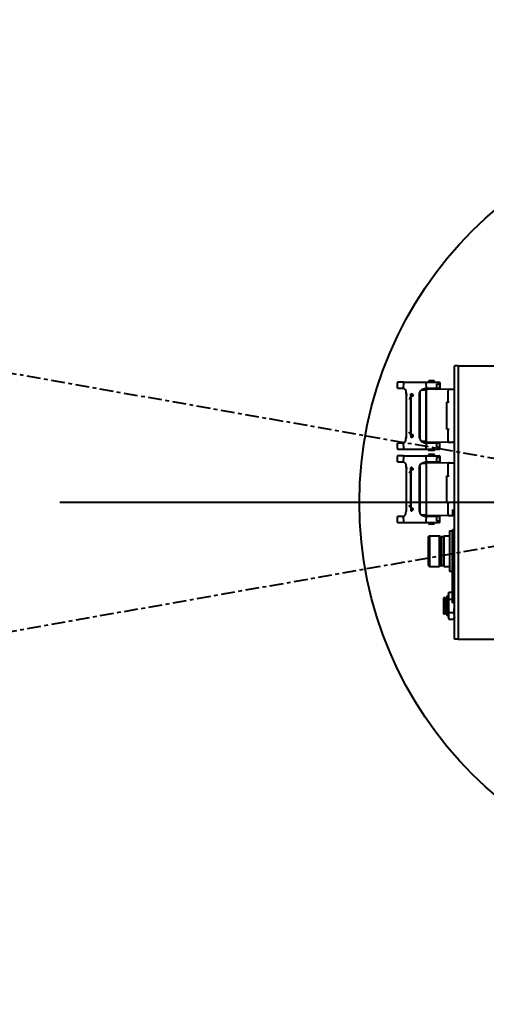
# Model space of a CAD drawing. Header units: millimetres. Extents: x 7426 to 8740, y 124 to 421.
# Drawn here: x 8473.7 to 8486.5, y 188.57 to 215.54 of the extents above; entities that cross this region are included whole.
import ezdxf

# ---------------------------------------------------------------- set-up
doc = ezdxf.new("R2010")
doc.units = ezdxf.units.MM
doc.linetypes.add('CENTER', pattern=[0.6, 0.375, -0.075, 0.075, -0.075])
for name, color, linetype in [('中心线', 7, 'Continuous'), ('外形图', 7, 'Continuous'), ('尺寸标注', 7, 'Continuous'), ('运动范围', 7, 'Continuous')]:
    doc.layers.add(name, color=color, linetype=linetype)
doc.styles.add('微软雅黑', font='msyh.ttc')
doc.dimstyles.new('尺寸标注_1_30比例', dxfattribs={"dimtxt": 2.1, "dimasz": 1.7, "dimexe": 0.5, "dimexo": 0.4, "dimgap": 0.5, "dimtad": 1, "dimdec": 1, "dimlfac": 30, "dimdsep": 46, "dimtxsty": '微软雅黑', "dimcen": 0.09, "dimadec": 0, "dimazin": 0, "dimtp": 0.01, "dimtm": 0.01, "dimtfac": 1, "dimtdec": 1, "dimtofl": 0, "dimtmove": 0, "dimatfit": 3, "dimfxl": 1, "dimtolj": 1, "dimarcsym": 0})

# ---------------------------------------------------------------- blocks, each defined once
blk = doc.blocks.new('*D1032')
at = {"layer": 'Defpoints', "color": 0}
for p in [(8479.189, 235.78), (8424.463, 214.498), (8493.63, 202.302), (8493.63, 202.302), (8552.963, 202.302)]:
    blk.add_point(p, dxfattribs=at)
at = {"layer": '尺寸标注', "color": 0, "lineweight": -2}
blk.add_arc((8493.63, 202.302), 36.459, 2.6718, 167.3282, dxfattribs=at)
at = {"layer": '尺寸标注', "color": 0}
for points in [[(8457.781, 210.356), (8458.336, 210.244), (8457.724, 208.633)], [(8529.766, 203.995), (8530.333, 204.008), (8530.089, 202.302)]]:
    blk.add_solid(points, dxfattribs=at)
at = {"layer": '尺寸标注', "color": 0, "insert": (8501.348, 239.561), "char_height": 2.1, "attachment_point": 5, "rotation": 348.2969, "style": '微软雅黑'}
blk.add_mtext('\\A1;+\\A1;170%%d', dxfattribs=at)
blk = doc.blocks.new('*D1033')
at = {"layer": 'Defpoints', "color": 0}
for p in [(8493.638, 202.295), (8493.638, 202.295), (8563.871, 202.295), (8424.472, 190.099), (8479.192, 168.806)]:
    blk.add_point(p, dxfattribs=at)
at = {"layer": '尺寸标注', "color": 0, "lineweight": -2}
blk.add_arc((8493.638, 202.295), 36.471, 192.6709, 357.3291, dxfattribs=at)
at = {"layer": '尺寸标注', "color": 0}
for points in [[(8530.353, 200.588), (8529.786, 200.602), (8530.109, 202.295)], [(8458.333, 194.35), (8457.777, 194.239), (8457.721, 195.961)]]:
    blk.add_solid(points, dxfattribs=at)
at = {"layer": '尺寸标注', "color": 0, "insert": (8502.511, 168.562), "char_height": 2.1, "attachment_point": 5, "rotation": 14.7379, "style": '微软雅黑'}
blk.add_mtext('\\A1;-\\A1;170%%d', dxfattribs=at)

msp = doc.modelspace()

# ---------------------------------------------------------------- linework, layer by layer
at = {"linetype": 'CENTER'}
for q in [(8424.3915, 214.4854), (8424.3915, 190.0936)]:
    msp.add_line((8493.5579, 202.2895), q, dxfattribs=at)
msp.add_circle((8493.5579, 202.2895), 10.5366)
at = {"layer": '中心线', "linetype": 'CENTER', "ltscale": 50}
msp.add_line((8493.5579, 202.2895), (8422.9181, 202.2895), dxfattribs=at)
at = {"layer": '外形图', "linetype": 'Continuous'}
for p, q in [((8485.6245, 198.5395), (8485.6245, 206.0395)), ((8485.7245, 206.0395), (8485.6245, 206.0395)), ((8485.7245, 206.0395), (8485.7245, 198.5395)), ((8485.7245, 206.0395), (8489.6201, 206.0395)), ((8484.0612, 205.4247), (8484.0612, 205.5728)), ((8484.2409, 205.5895), (8484.0779, 205.5895)), ((8484.225, 205.5728), (8484.2207, 205.4247)), ((8484.225, 205.5728), (8484.2269, 205.5728)), ((8484.2259, 205.5728), (8484.225, 205.5723)), ((8484.2429, 205.5895), (8485.2097, 205.5895)), ((8484.8594, 205.4247), (8484.85, 205.5728)), ((8484.9212, 205.6262), (8484.9145, 205.6195)), ((8484.9145, 205.6195), (8484.9145, 205.5895)), ((8485.0745, 205.6195), (8484.9145, 205.6195)), ((8485.0679, 205.6262), (8484.9212, 205.6262)), ((8485.0745, 205.6195), (8485.0679, 205.6262)), ((8485.0745, 205.5895), (8485.0745, 205.6195)), ((8485.1297, 205.5381), (8485.1297, 205.4247)), ((8485.2239, 205.5381), (8485.1297, 205.5381)), ((8485.2239, 205.4247), (8485.2239, 205.5381)), ((8485.2279, 205.5728), (8485.2279, 205.4247)), ((8484.0612, 205.4247), (8484.2207, 205.4247)), ((8484.3115, 204.0654), (8484.3115, 205.2803)), ((8484.4281, 205.2023), (8484.4215, 205.2018)), ((8484.4215, 205.2014), (8484.4215, 205.202)), ((8484.4215, 205.2018), (8484.4343, 205.201)), ((8484.4343, 205.201), (8484.4215, 205.2)), ((8484.4215, 205.1996), (8484.4215, 205.2005)), ((8484.4215, 205.2), (8484.4343, 205.1992)), ((8484.4343, 205.1992), (8484.4215, 205.1982)), ((8484.4215, 205.1978), (8484.4215, 205.1987)), ((8484.4215, 205.1982), (8484.4343, 205.1974)), ((8484.4343, 205.1974), (8484.4215, 205.1964)), ((8484.4215, 205.196), (8484.4215, 205.1969)), ((8484.4215, 205.1964), (8484.4343, 205.1956)), ((8484.4343, 205.1956), (8484.4215, 205.1946)), ((8484.4215, 205.1942), (8484.4215, 205.1951)), ((8484.4281, 205.2037), (8484.4281, 205.2702)), ((8484.4281, 205.202), (8484.4281, 205.2033)), ((8484.4948, 205.2033), (8484.4281, 205.2033)), ((8484.4343, 204.1443), (8484.4343, 205.2014)), ((8484.6615, 205.2803), (8484.6615, 204.0654)), ((8484.6781, 205.3187), (8484.6781, 204.027)), ((8484.7245, 205.382), (8484.8479, 205.382)), ((8484.8479, 203.9637), (8484.8479, 205.382)), ((8484.8479, 205.347), (8484.8562, 205.347)), ((8485.4479, 205.3962), (8484.8562, 205.3895)), ((8484.8562, 203.9562), (8484.8562, 205.3895)), ((8484.8594, 205.4247), (8485.2279, 205.4247)), ((8484.8631, 205.3896), (8484.8982, 205.4247)), ((8485.0909, 205.4247), (8485.1231, 205.3925)), ((8485.4477, 205.3962), (8485.4478, 205.3962)), ((8485.4479, 205.3962), (8485.5812, 205.3962)), ((8485.4479, 205.0395), (8485.4479, 205.3628)), ((8485.5812, 205.3958), (8485.6245, 205.3958)), ((8484.4215, 205.1946), (8484.4343, 205.1938)), ((8484.4343, 205.1938), (8484.4215, 205.1928)), ((8484.4215, 205.1924), (8484.4215, 205.1933)), ((8484.4215, 205.1928), (8484.4343, 205.192)), ((8484.4343, 205.192), (8484.4215, 205.191)), ((8484.4215, 205.1906), (8484.4215, 205.1915)), ((8484.4215, 205.191), (8484.4343, 205.1902)), ((8484.4343, 205.1902), (8484.4215, 205.1892)), ((8484.4215, 205.1888), (8484.4215, 205.1897)), ((8484.4215, 205.1892), (8484.4343, 205.1884)), ((8484.4343, 205.1884), (8484.4215, 205.1874)), ((8484.4215, 205.187), (8484.4215, 205.1879)), ((8484.4215, 205.1874), (8484.4285, 205.187)), ((8484.4343, 205.1866), (8484.4215, 205.1856)), ((8484.4215, 205.1852), (8484.4215, 205.1861)), ((8484.4215, 205.1856), (8484.4343, 205.1848)), ((8484.4343, 205.1848), (8484.4215, 205.1838)), ((8484.4215, 205.1836), (8484.4215, 205.1843)), ((8484.4215, 205.1838), (8484.4281, 205.1834)), ((8484.4281, 205.1822), (8484.4281, 205.1834)), ((8484.4281, 204.1639), (8484.4281, 205.1818)), ((8485.4145, 204.3062), (8485.4145, 205.0395)), ((8485.4812, 205.0395), (8485.4145, 205.0395)), ((8484.4281, 204.1623), (8484.4215, 204.1619)), ((8484.4215, 204.1614), (8484.4215, 204.1621)), ((8484.4215, 204.1619), (8484.4343, 204.1609)), ((8484.4343, 204.1609), (8484.4215, 204.1601)), ((8484.4215, 204.1596), (8484.4215, 204.1605)), ((8484.4215, 204.1601), (8484.4343, 204.1591)), ((8484.4215, 204.1578), (8484.4215, 204.1587)), ((8484.4285, 204.1587), (8484.4215, 204.1583)), ((8484.4215, 204.1583), (8484.4343, 204.1573)), ((8484.4343, 204.1573), (8484.4215, 204.1565)), ((8484.4215, 204.156), (8484.4215, 204.1569)), ((8484.4215, 204.1565), (8484.4343, 204.1555)), ((8484.4343, 204.1555), (8484.4215, 204.1547)), ((8484.4215, 204.1542), (8484.4215, 204.1551)), ((8484.4215, 204.1547), (8484.4343, 204.1537)), ((8484.4343, 204.1537), (8484.4215, 204.1529)), ((8484.4215, 204.1524), (8484.4215, 204.1533)), ((8484.4215, 204.1529), (8484.4343, 204.1519)), ((8484.4343, 204.1519), (8484.4215, 204.1511)), ((8484.4215, 204.1506), (8484.4215, 204.1515)), ((8484.4215, 204.1511), (8484.4343, 204.1501)), ((8484.4343, 204.1501), (8484.4215, 204.1493)), ((8484.4215, 204.1488), (8484.4215, 204.1497)), ((8484.4215, 204.1493), (8484.4343, 204.1483)), ((8484.4343, 204.1483), (8484.4215, 204.1475)), ((8484.4215, 204.147), (8484.4215, 204.1479)), ((8484.4215, 204.1475), (8484.4343, 204.1465)), ((8484.4343, 204.1465), (8484.4215, 204.1457)), ((8484.4215, 204.1452), (8484.4215, 204.1461)), ((8484.4215, 204.1457), (8484.4343, 204.1447)), ((8484.4343, 204.1447), (8484.4215, 204.1439)), ((8484.4215, 204.1439), (8484.4281, 204.1434)), ((8484.4277, 204.1395), (8484.4286, 204.1377)), ((8484.4281, 204.1623), (8484.4281, 204.1635)), ((8484.4281, 204.1429), (8484.4281, 204.1437)), ((8484.4281, 204.1428), (8484.4281, 204.1424)), ((8485.4145, 204.3062), (8485.4812, 204.3062)), ((8485.4479, 203.9828), (8485.4479, 204.3062)), ((8484.0612, 203.7728), (8484.0612, 203.921)), ((8484.2207, 203.921), (8484.0612, 203.921)), ((8484.2207, 203.921), (8484.225, 203.7729)), ((8484.8479, 203.9637), (8484.7245, 203.9637)), ((8484.8562, 203.9987), (8484.8479, 203.9987)), ((8484.85, 203.7729), (8484.8594, 203.921)), ((8484.8562, 203.9562), (8485.4479, 203.9495)), ((8485.2279, 203.921), (8484.8594, 203.921)), ((8484.8631, 203.9561), (8484.8982, 203.921)), ((8485.0909, 203.921), (8485.1231, 203.9532)), ((8485.1297, 203.921), (8485.1297, 203.8076)), ((8485.2239, 203.8076), (8485.2239, 203.921)), ((8485.2279, 203.7728), (8485.2279, 203.921)), ((8485.4478, 203.9495), (8485.4477, 203.9495)), ((8485.4479, 203.9495), (8485.5812, 203.9495)), ((8485.6245, 203.9498), (8485.5812, 203.9498)), ((8484.0779, 203.7562), (8484.2409, 203.7562)), ((8484.2259, 203.7729), (8484.225, 203.7734)), ((8484.225, 203.7729), (8484.2269, 203.7729)), ((8484.2429, 203.7562), (8485.2109, 203.7562)), ((8484.9145, 203.7262), (8484.9145, 203.7562)), ((8484.9212, 203.7195), (8484.9145, 203.7262)), ((8484.9145, 203.7262), (8485.0745, 203.7262)), ((8484.9212, 203.6095), (8484.9145, 203.6028)), ((8484.9145, 203.6028), (8484.9145, 203.5728)), ((8485.0745, 203.6028), (8484.9145, 203.6028)), ((8485.0679, 203.7195), (8484.9212, 203.7195)), ((8485.0679, 203.6095), (8484.9212, 203.6095)), ((8485.0745, 203.7262), (8485.0679, 203.7195)), ((8485.0745, 203.6028), (8485.0679, 203.6095)), ((8485.0745, 203.7562), (8485.0745, 203.7262)), ((8485.0745, 203.5728), (8485.0745, 203.6028)), ((8485.1297, 203.8076), (8485.2239, 203.8076)), ((8484.0612, 203.4081), (8484.0612, 203.5562)), ((8484.0612, 203.4081), (8484.2207, 203.4081)), ((8484.2409, 203.5728), (8484.0779, 203.5728)), ((8484.225, 203.5562), (8484.2207, 203.4081)), ((8484.2429, 203.5728), (8485.1782, 203.5728)), ((8484.7242, 203.3653), (8484.8479, 203.3653)), ((8484.8479, 203.3653), (8484.8479, 201.947)), ((8484.8479, 203.3303), (8484.8562, 203.3303)), ((8484.8594, 203.4081), (8484.85, 203.5562)), ((8485.4479, 203.3795), (8484.8562, 203.3728)), ((8484.8562, 201.9395), (8484.8562, 203.3728)), ((8484.8594, 203.4081), (8485.2279, 203.4081)), ((8484.8609, 203.3729), (8484.8969, 203.4081)), ((8485.0922, 203.4081), (8485.1251, 203.3759)), ((8485.1297, 203.5214), (8485.1297, 203.4081)), ((8485.2239, 203.5214), (8485.1297, 203.5214)), ((8485.1783, 203.5728), (8485.2097, 203.5728)), ((8485.2239, 203.4081), (8485.2239, 203.5214)), ((8485.2279, 203.5562), (8485.2279, 203.4081)), ((8485.4479, 203.3795), (8485.5812, 203.3795)), ((8485.4479, 203.0228), (8485.4479, 203.3462)), ((8485.5812, 203.3798), (8485.6245, 203.3798)), ((8484.3115, 202.0488), (8484.3115, 203.2636)), ((8484.4281, 203.1856), (8484.4215, 203.1851)), ((8484.4215, 203.1847), (8484.4215, 203.1854)), ((8484.4215, 203.1851), (8484.4343, 203.1843)), ((8484.4343, 203.1843), (8484.4215, 203.1833)), ((8484.4215, 203.1833), (8484.4343, 203.1825)), ((8484.4343, 203.1825), (8484.4215, 203.1815)), ((8484.4215, 203.1815), (8484.4343, 203.1807)), ((8484.4343, 203.1807), (8484.4215, 203.1797)), ((8484.4215, 203.1797), (8484.4343, 203.1789)), ((8484.4343, 203.1789), (8484.4215, 203.1779)), ((8484.4215, 203.1779), (8484.4343, 203.1771)), ((8484.4343, 203.1771), (8484.4215, 203.1762)), ((8484.4215, 203.1762), (8484.4343, 203.1753)), ((8484.4343, 203.1753), (8484.4215, 203.1744)), ((8484.4215, 203.1744), (8484.4343, 203.1735)), ((8484.4343, 203.1735), (8484.4215, 203.1726)), ((8484.4215, 203.1726), (8484.4343, 203.1717)), ((8484.4343, 203.1717), (8484.4215, 203.1708)), ((8484.4215, 203.1708), (8484.4343, 203.1699)), ((8484.4343, 203.1699), (8484.4215, 203.169)), ((8484.4215, 203.169), (8484.4343, 203.1682)), ((8484.4343, 203.1682), (8484.4215, 203.1672)), ((8484.4215, 203.1672), (8484.4281, 203.1668)), ((8484.4281, 203.1886), (8484.4285, 203.1902)), ((8484.4282, 203.1872), (8484.4281, 203.1886)), ((8484.4281, 203.1847), (8484.4281, 203.1867)), ((8484.4948, 203.1867), (8484.4281, 203.1867)), ((8484.4281, 203.1656), (8484.4281, 203.1668)), ((8484.4281, 202.1473), (8484.4281, 203.1651)), ((8484.4343, 202.1276), (8484.4343, 203.1847)), ((8484.6615, 203.2636), (8484.6615, 202.0487)), ((8484.6781, 203.3021), (8484.6781, 202.0103)), ((8485.4145, 202.2895), (8485.4145, 203.0228)), ((8485.4145, 203.0228), (8485.4812, 203.0228)), ((8485.4145, 202.2895), (8485.4812, 202.2895)), ((8485.4479, 201.9662), (8485.4479, 202.2895)), ((8484.4281, 202.1456), (8484.4215, 202.1452)), ((8484.4215, 202.1452), (8484.4343, 202.1442)), ((8484.4343, 202.1442), (8484.4215, 202.1434)), ((8484.4215, 202.1434), (8484.4343, 202.1424)), ((8484.4343, 202.1424), (8484.4215, 202.1416)), ((8484.4215, 202.1416), (8484.4343, 202.1406)), ((8484.4343, 202.1406), (8484.4215, 202.1398)), ((8484.4215, 202.1398), (8484.4343, 202.1388)), ((8484.4343, 202.1388), (8484.4215, 202.138)), ((8484.4215, 202.138), (8484.4343, 202.137)), ((8484.4343, 202.137), (8484.4215, 202.1362)), ((8484.4215, 202.1362), (8484.4343, 202.1352)), ((8484.4343, 202.1352), (8484.4215, 202.1344)), ((8484.4215, 202.1344), (8484.4343, 202.1334)), ((8484.4343, 202.1334), (8484.4215, 202.1326)), ((8484.4215, 202.1326), (8484.4343, 202.1316)), ((8484.4343, 202.1316), (8484.4215, 202.1308)), ((8484.4215, 202.1308), (8484.4343, 202.1299)), ((8484.4343, 202.1299), (8484.4215, 202.129)), ((8484.4215, 202.129), (8484.4343, 202.1281)), ((8484.4343, 202.1281), (8484.4215, 202.1272)), ((8484.4215, 202.1272), (8484.4281, 202.1267)), ((8484.4281, 202.1456), (8484.4281, 202.1468)), ((8484.4281, 202.1257), (8484.4281, 202.1277)), ((8484.4281, 202.1259), (8484.4281, 202.1257)), ((8484.4948, 202.1257), (8484.4281, 202.1257)), ((8484.8562, 201.982), (8484.8479, 201.982)), ((8485.5812, 201.933), (8485.5812, 202.0997)), ((8484.0612, 201.7562), (8484.0612, 201.9043)), ((8484.2207, 201.9043), (8484.0612, 201.9043)), ((8484.0779, 201.7395), (8484.2409, 201.7395)), ((8484.2207, 201.9043), (8484.225, 201.7562)), ((8484.2429, 201.7395), (8485.1782, 201.7395)), ((8484.8479, 201.947), (8484.7242, 201.947)), ((8484.85, 201.7562), (8484.8594, 201.9043)), ((8484.8562, 201.9395), (8485.4479, 201.9328)), ((8485.2279, 201.9043), (8484.8594, 201.9043)), ((8484.8609, 201.9395), (8484.8969, 201.9043)), ((8484.9145, 201.7095), (8484.9145, 201.7395)), ((8484.9145, 201.7095), (8484.9212, 201.7028)), ((8484.9145, 201.7095), (8485.0745, 201.7095)), ((8484.9212, 201.7028), (8485.0679, 201.7028)), ((8485.0679, 201.7028), (8485.0745, 201.7095)), ((8485.0745, 201.7395), (8485.0745, 201.7095)), ((8485.0922, 201.9043), (8485.1251, 201.9365)), ((8485.1297, 201.9043), (8485.1297, 201.791)), ((8485.1297, 201.791), (8485.2239, 201.791)), ((8485.2109, 201.7395), (8485.1783, 201.7395)), ((8485.2239, 201.791), (8485.2239, 201.9043)), ((8485.2279, 201.7562), (8485.2279, 201.9043)), ((8485.4479, 201.9328), (8485.5812, 201.9328)), ((8485.6245, 201.9332), (8485.5812, 201.9332)), ((8485.4912, 201.5112), (8485.4912, 200.4012)), ((8485.4912, 201.5112), (8485.5745, 201.5112)), ((8485.5745, 199.5395), (8485.5745, 201.5395)), ((8485.6245, 201.5395), (8485.5745, 201.5395)), ((8484.9079, 201.3545), (8484.9079, 200.5578)), ((8484.9079, 201.3545), (8484.9245, 201.3545)), ((8484.9245, 201.3628), (8484.9412, 201.3795)), ((8484.9245, 201.3628), (8484.9245, 200.5495)), ((8484.9412, 201.3795), (8484.9412, 200.5328)), ((8484.9412, 201.3795), (8485.2162, 201.3795)), ((8485.2162, 200.5328), (8485.2162, 201.3795)), ((8485.2412, 201.3545), (8485.2162, 201.3795)), ((8485.2412, 201.3545), (8485.2412, 200.5578)), ((8485.2412, 201.3545), (8485.3345, 201.3545)), ((8485.2702, 201.3498), (8485.2702, 200.5626)), ((8485.3345, 201.3795), (8485.3345, 200.5329)), ((8485.3345, 201.3795), (8485.4912, 201.3795)), ((8484.9079, 200.5578), (8484.9245, 200.5578)), ((8484.9245, 200.5495), (8484.9412, 200.5328)), ((8484.9412, 200.5328), (8485.2162, 200.5328)), ((8485.2412, 200.5578), (8485.2162, 200.5328)), ((8485.2412, 200.5578), (8485.3345, 200.5578)), ((8485.3345, 200.5328), (8485.4912, 200.5328)), ((8485.5745, 200.4012), (8485.4912, 200.4012)), ((8485.4579, 199.7728), (8485.471, 199.8218)), ((8485.5745, 199.8218), (8485.471, 199.8218)), ((8485.3229, 199.6728), (8485.3229, 199.2395)), ((8485.3729, 199.6728), (8485.3229, 199.6728)), ((8485.3729, 199.2395), (8485.3729, 199.6728)), ((8485.4029, 199.6053), (8485.3729, 199.6053)), ((8485.4233, 199.7228), (8485.4029, 199.7024)), ((8485.4029, 199.7024), (8485.4029, 199.21)), ((8485.4233, 199.1895), (8485.4233, 199.7228)), ((8485.4579, 199.7228), (8485.4233, 199.7228)), ((8485.4579, 199.7728), (8485.4579, 199.1395)), ((8485.471, 199.639), (8485.5745, 199.639)), ((8485.6245, 199.5395), (8485.5745, 199.5395)), ((8485.3729, 199.307), (8485.4029, 199.307)), ((8485.471, 199.2734), (8485.6114, 199.2734)), ((8485.3229, 199.2395), (8485.3729, 199.2395)), ((8485.4029, 199.21), (8485.4233, 199.1895)), ((8485.4233, 199.1895), (8485.4579, 199.1895)), ((8485.4579, 199.1395), (8485.471, 199.0905)), ((8485.471, 199.0905), (8485.6114, 199.0905)), ((8485.6245, 199.1395), (8485.6114, 199.0905)), ((8485.7245, 198.5395), (8485.6245, 198.5395)), ((8485.7245, 198.5395), (8489.6189, 198.5395))]:
    msp.add_line(p, q, dxfattribs=at)
msp.add_lwpolyline([(8484.4282, 204.1421), (8484.4282, 204.1422), (8484.4281, 204.1424)], dxfattribs=at)
for centre, radius, start, end in [((8484.0779, 205.5728), 0.0167, 90, 180), ((8485.2112, 205.5728), 0.0167, 0, 90.01563), ((8483.6561, 205.1711), 0.6565, 10.24021, 10.75371), ((8483.5188, 205.1467), 0.796, 8.84476, 10.20979), ((8484.4281, 205.2034), 0.0667, 359.93073, 89.9293), ((8485.0413, 205.2172), 0.3779, 169.21292, 170.83485), ((8484.9787, 205.2289), 0.3141, 168.57149, 169.17667), ((8485.4812, 205.3628), 0.0333, 90, 180.00119), ((8483.6561, 204.1747), 0.6566, 349.24752, 349.75977), ((8483.5188, 204.199), 0.796, 349.79022, 351.15525), ((8485.0416, 204.1286), 0.3781, 189.15835, 190.78687), ((8484.9789, 204.1168), 0.3143, 190.82363, 191.41857), ((8485.4812, 203.9828), 0.0333, 179.99881, 270), ((8484.0779, 203.7728), 0.0167, 180, 270), ((8485.2112, 203.7728), 0.0167, 269.98437, 0), ((8484.0779, 203.5562), 0.0167, 89.99982, 180), ((8485.2112, 203.5562), 0.0167, 0, 90.01563), ((8485.4812, 203.3462), 0.0333, 90, 180.00126), ((8483.6473, 203.1528), 0.6655, 10.24247, 10.56481), ((8483.5172, 203.1297), 0.7976, 8.83035, 10.2083), ((8484.4281, 203.1867), 0.0668, 359.93188, 89.9283), ((8485.0507, 203.1988), 0.3874, 169.22246, 171.08224), ((8484.9876, 203.2105), 0.3232, 169.00382, 169.16705), ((8483.6403, 202.1609), 0.6726, 349.57835, 349.75648), ((8483.5143, 202.1831), 0.8005, 349.794, 351.19849), ((8485.05, 202.1134), 0.3867, 188.93375, 190.7783), ((8484.9871, 202.1018), 0.3227, 190.83253, 191.01976), ((8485.4812, 201.9662), 0.0333, 179.99874, 270), ((8484.0779, 201.7562), 0.0167, 180, 270.00018), ((8485.2112, 201.7562), 0.0167, 269.98437, 0), ((8484.3991, 199.4554), 1.2254, 0.03587, 3.92784)]:
    msp.add_arc(centre, radius, start, end, dxfattribs=at)
for points, knots in [([(8484.2409, 205.5895), (8484.2368, 205.5895), (8484.2282, 205.5858), (8484.225, 205.5771), (8484.225, 205.5728)], [0, 0, 0, 0, 0.4923846, 1, 1, 1, 1]), ([(8484.2269, 205.573), (8484.2268, 205.573), (8484.2264, 205.573), (8484.2261, 205.5729), (8484.2259, 205.5728)], [0, 0, 0, 0, 0.4867149, 1, 1, 1, 1]), ([(8484.85, 205.5728), (8484.85, 205.577), (8484.8475, 205.5853), (8484.8396, 205.5895), (8484.8359, 205.5895)], [0, 0, 0, 0, 0.5289824, 1, 1, 1, 1]), ([(8484.2207, 205.4247), (8484.2405, 205.4247), (8484.2709, 205.3946), (8484.2893, 205.3455), (8484.2976, 205.312), (8484.3011, 205.2935)], [0, 0, 0, 0, 0.3673338, 0.650854, 1, 1, 1, 1]), ([(8484.6708, 205.2911), (8484.6753, 205.3137), (8484.6866, 205.3471), (8484.718, 205.3794), (8484.7547, 205.4008), (8484.8019, 205.4173), (8484.841, 205.4247), (8484.8594, 205.4247)], [0, 0, 0, 0, 0.2756552, 0.4029455, 0.5305611, 0.7801336, 1, 1, 1, 1]), ([(8484.406, 205.1597), (8484.4044, 205.1562), (8484.3962, 205.142), (8484.388, 205.1277), (8484.383, 205.1162)], [0, 0, 0, 0, 0.2339537, 1, 1, 1, 1]), ([(8484.4281, 205.1818), (8484.426, 205.1812), (8484.416, 205.1769), (8484.4096, 205.1673), (8484.406, 205.1597)], [0, 0, 0, 0, 0.21154, 1, 1, 1, 1]), ([(8484.406, 204.186), (8484.4044, 204.1895), (8484.3963, 204.2038), (8484.388, 204.218), (8484.383, 204.2295)], [0, 0, 0, 0, 0.2335279, 1, 1, 1, 1]), ([(8484.406, 204.186), (8484.4074, 204.1832), (8484.4123, 204.174), (8484.4209, 204.1656), (8484.4281, 204.1639)], [0, 0, 0, 0, 0.2987799, 1, 1, 1, 1]), ([(8484.4281, 204.142), (8484.428, 204.1417), (8484.4285, 204.1408), (8484.4276, 204.14), (8484.4277, 204.1395)], [0, 0, 0, 0, 0.3612208, 1, 1, 1, 1]), ([(8484.4286, 204.1377), (8484.4288, 204.1363), (8484.4277, 204.133), (8484.4285, 204.1248), (8484.4278, 204.1055), (8484.4282, 204.0881), (8484.4282, 204.0755)], [0, 0, 0, 0, 0.0694242, 0.1594886, 0.3939281, 1, 1, 1, 1]), ([(8484.4282, 204.0755), (8484.4452, 204.0755), (8484.4806, 204.0899), (8484.4948, 204.1253), (8484.4948, 204.1424)], [0, 0, 0, 0, 0.4993196, 1, 1, 1, 1]), ([(8484.433, 204.1424), (8484.4324, 204.1423), (8484.431, 204.1422), (8484.4288, 204.1415), (8484.4283, 204.1424)], [0, 0, 0, 0, 0.3775336, 1, 1, 1, 1]), ([(8484.4948, 204.1424), (8484.4824, 204.1424), (8484.4618, 204.1418), (8484.4412, 204.1431), (8484.433, 204.1424)], [0, 0, 0, 0, 0.6030652, 1, 1, 1, 1]), ([(8484.2207, 203.921), (8484.2405, 203.921), (8484.2709, 203.9511), (8484.2893, 204.0002), (8484.2976, 204.0337), (8484.3011, 204.0522)], [0, 0, 0, 0, 0.3673296, 0.6508523, 1, 1, 1, 1]), ([(8484.6708, 204.0546), (8484.6753, 204.032), (8484.6866, 203.9986), (8484.7179, 203.9663), (8484.7547, 203.9449), (8484.8019, 203.9284), (8484.841, 203.921), (8484.8594, 203.921)], [0, 0, 0, 0, 0.2756714, 0.4029597, 0.5305702, 0.780138, 1, 1, 1, 1]), ([(8484.225, 203.7729), (8484.225, 203.7686), (8484.2282, 203.7599), (8484.2368, 203.7562), (8484.2409, 203.7562)], [0, 0, 0, 0, 0.5076167, 1, 1, 1, 1]), ([(8484.2269, 203.7727), (8484.2268, 203.7727), (8484.2264, 203.7727), (8484.2261, 203.7728), (8484.2259, 203.7729)], [0, 0, 0, 0, 0.4867149, 1, 1, 1, 1]), ([(8484.85, 203.7728), (8484.85, 203.7687), (8484.8475, 203.7604), (8484.8396, 203.7562), (8484.8359, 203.7562)], [0, 0, 0, 0, 0.5289731, 1, 1, 1, 1]), ([(8484.2207, 203.4081), (8484.2407, 203.4081), (8484.2713, 203.3773), (8484.2897, 203.3275), (8484.298, 203.2935), (8484.3015, 203.2748)], [0, 0, 0, 0, 0.3665906, 0.6505439, 1, 1, 1, 1]), ([(8484.2409, 203.5728), (8484.2368, 203.5728), (8484.2282, 203.5691), (8484.225, 203.5604), (8484.225, 203.5562)], [0, 0, 0, 0, 0.4923815, 1, 1, 1, 1]), ([(8484.6703, 203.2722), (8484.6748, 203.295), (8484.6857, 203.3289), (8484.7169, 203.362), (8484.7538, 203.3838), (8484.8015, 203.4005), (8484.8408, 203.4081), (8484.8594, 203.4081)], [0, 0, 0, 0, 0.2763797, 0.4035853, 0.5309786, 0.7803235, 1, 1, 1, 1]), ([(8484.85, 203.5562), (8484.85, 203.5603), (8484.8475, 203.5686), (8484.8396, 203.5728), (8484.8359, 203.5728)], [0, 0, 0, 0, 0.5289772, 1, 1, 1, 1]), ([(8484.406, 203.143), (8484.4044, 203.1395), (8484.3963, 203.1252), (8484.388, 203.111), (8484.383, 203.0995)], [0, 0, 0, 0, 0.2335257, 1, 1, 1, 1]), ([(8484.4281, 203.1651), (8484.426, 203.1646), (8484.416, 203.1603), (8484.4096, 203.1506), (8484.406, 203.143)], [0, 0, 0, 0, 0.2115145, 1, 1, 1, 1]), ([(8484.4285, 203.1902), (8484.4287, 203.1934), (8484.4278, 203.2014), (8484.4285, 203.2225), (8484.4281, 203.2405), (8484.4281, 203.2535)], [0, 0, 0, 0, 0.1501671, 0.3828189, 1, 1, 1, 1]), ([(8484.2207, 201.9043), (8484.2408, 201.9043), (8484.2717, 201.9355), (8484.29, 201.9859), (8484.2983, 202.0203), (8484.3018, 202.0392)], [0, 0, 0, 0, 0.3660842, 0.650363, 1, 1, 1, 1]), ([(8484.406, 202.1694), (8484.4044, 202.1728), (8484.3963, 202.1871), (8484.388, 202.2013), (8484.383, 202.2129)], [0, 0, 0, 0, 0.2335257, 1, 1, 1, 1]), ([(8484.406, 202.1694), (8484.4074, 202.1665), (8484.4123, 202.1573), (8484.4209, 202.149), (8484.4281, 202.1473)], [0, 0, 0, 0, 0.2988096, 1, 1, 1, 1]), ([(8484.4281, 202.1253), (8484.4279, 202.1251), (8484.4286, 202.1241), (8484.4275, 202.1234), (8484.4277, 202.1229)], [0, 0, 0, 0, 0.3480825, 1, 1, 1, 1]), ([(8484.4277, 202.1229), (8484.4277, 202.1226), (8484.4282, 202.122), (8484.4285, 202.1214), (8484.4286, 202.1211)], [0, 0, 0, 0, 0.4769676, 1, 1, 1, 1]), ([(8484.4286, 202.1211), (8484.4288, 202.1197), (8484.4276, 202.1164), (8484.4286, 202.1082), (8484.4277, 202.0889), (8484.4282, 202.0714), (8484.4282, 202.0588)], [0, 0, 0, 0, 0.0691827, 0.1590574, 0.3933949, 1, 1, 1, 1]), ([(8484.4285, 202.0588), (8484.4455, 202.0588), (8484.4807, 202.0735), (8484.4948, 202.1087), (8484.4948, 202.1257)], [0, 0, 0, 0, 0.499992, 1, 1, 1, 1]), ([(8484.6703, 202.0401), (8484.6748, 202.0172), (8484.6857, 201.9834), (8484.717, 201.9503), (8484.7539, 201.9286), (8484.8015, 201.9118), (8484.8408, 201.9043), (8484.8594, 201.9043)], [0, 0, 0, 0, 0.2763392, 0.4035491, 0.5309552, 0.7803127, 1, 1, 1, 1]), ([(8484.225, 201.7562), (8484.225, 201.752), (8484.2282, 201.7432), (8484.2368, 201.7395), (8484.2409, 201.7395)], [0, 0, 0, 0, 0.5076235, 1, 1, 1, 1]), ([(8484.85, 201.7562), (8484.85, 201.752), (8484.8475, 201.7437), (8484.8396, 201.7395), (8484.8359, 201.7395)], [0, 0, 0, 0, 0.5289718, 1, 1, 1, 1]), ([(8485.471, 199.8218), (8485.469, 199.8143), (8485.4617, 199.7844), (8485.4579, 199.7534), (8485.4579, 199.7304)], [0, 0, 0, 0, 0.2531835, 1, 1, 1, 1]), ([(8485.4579, 199.7304), (8485.4579, 199.7228), (8485.4591, 199.6919), (8485.465, 199.6614), (8485.471, 199.639)], [0, 0, 0, 0, 0.2479704, 1, 1, 1, 1]), ([(8485.471, 199.2734), (8485.469, 199.2658), (8485.4617, 199.2359), (8485.4579, 199.205), (8485.4579, 199.1819)], [0, 0, 0, 0, 0.2531835, 1, 1, 1, 1]), ([(8485.6245, 199.1819), (8485.6245, 199.1896), (8485.6233, 199.2204), (8485.6174, 199.251), (8485.6114, 199.2734)], [0, 0, 0, 0, 0.2479704, 1, 1, 1, 1]), ([(8485.6114, 199.0905), (8485.6134, 199.098), (8485.6207, 199.1277), (8485.6245, 199.1583), (8485.6245, 199.1812)], [0, 0, 0, 0, 0.2531656, 1, 1, 1, 1])]:
    msp.add_open_spline(points, degree=3, knots=knots, dxfattribs=at)
for points in [[(8484.3053, 205.2691), (8484.3076, 205.2543), (8484.3096, 205.2395), (8484.3115, 205.2247)], [(8484.6615, 205.2247), (8484.6636, 205.2423), (8484.6654, 205.2599), (8484.6683, 205.2773)], [(8484.3053, 204.0766), (8484.3076, 204.0914), (8484.3096, 204.1062), (8484.3115, 204.121)], [(8484.6615, 204.121), (8484.6636, 204.1034), (8484.6654, 204.0858), (8484.6683, 204.0684)], [(8484.3054, 203.2522), (8484.3076, 203.2375), (8484.3096, 203.2228), (8484.3115, 203.2081)], [(8484.6615, 203.2081), (8484.6635, 203.225), (8484.6653, 203.242), (8484.668, 203.2589)], [(8484.3054, 202.0606), (8484.3077, 202.0751), (8484.3096, 202.0897), (8484.3115, 202.1043)], [(8484.6615, 202.1043), (8484.6635, 202.0873), (8484.6653, 202.0703), (8484.668, 202.0534)], [(8485.471, 199.639), (8485.4629, 199.5785), (8485.4579, 199.5173), (8485.4579, 199.4562)], [(8485.4579, 199.4562), (8485.4579, 199.3951), (8485.4629, 199.3339), (8485.471, 199.2734)], [(8485.6114, 199.2734), (8485.6195, 199.3339), (8485.6245, 199.3951), (8485.6245, 199.4562)], [(8485.4579, 199.1819), (8485.4579, 199.1679), (8485.4589, 199.1538), (8485.4608, 199.1399)], [(8485.4608, 199.1399), (8485.4631, 199.1232), (8485.4667, 199.1067), (8485.471, 199.0905)]]:
    msp.add_open_spline(points, degree=3, dxfattribs=at)
at = {"layer": '运动范围'}
msp.add_arc((8493.5579, 202.2895), 70.2333, 190, 30.822489, dxfattribs=at)

# ---------------------------------------------------------------- dimensions: what is measured, and where the dimension line sits
at = {"layer": '尺寸标注'}
for base, line1, line2, text, picture, middle in [((8479.1889, 235.7797), ((8493.6298, 202.302), (8552.9631, 202.302)), ((8493.6298, 202.302), (8424.4634, 214.4979)), '\\A1;+<>', '*D1032', (8501.0252, 238.0036)), ((8479.1924, 168.8062), ((8493.6379, 202.2945), (8563.8712, 202.2945)), ((8493.6379, 202.2945), (8424.4716, 190.0986)), '\\A1;-<>', '*D1033', (8502.916, 167.0234))]:
    dim = msp.add_angular_dim_2l(base=base, line1=line1, line2=line2, text=text, dimstyle='尺寸标注_1_30比例', dxfattribs=at)
    dim.commit()
    dim.dimension.update_dxf_attribs({"geometry": picture, "text_midpoint": middle, "dimtype": 162})

doc.saveas('drawing.dxf')
